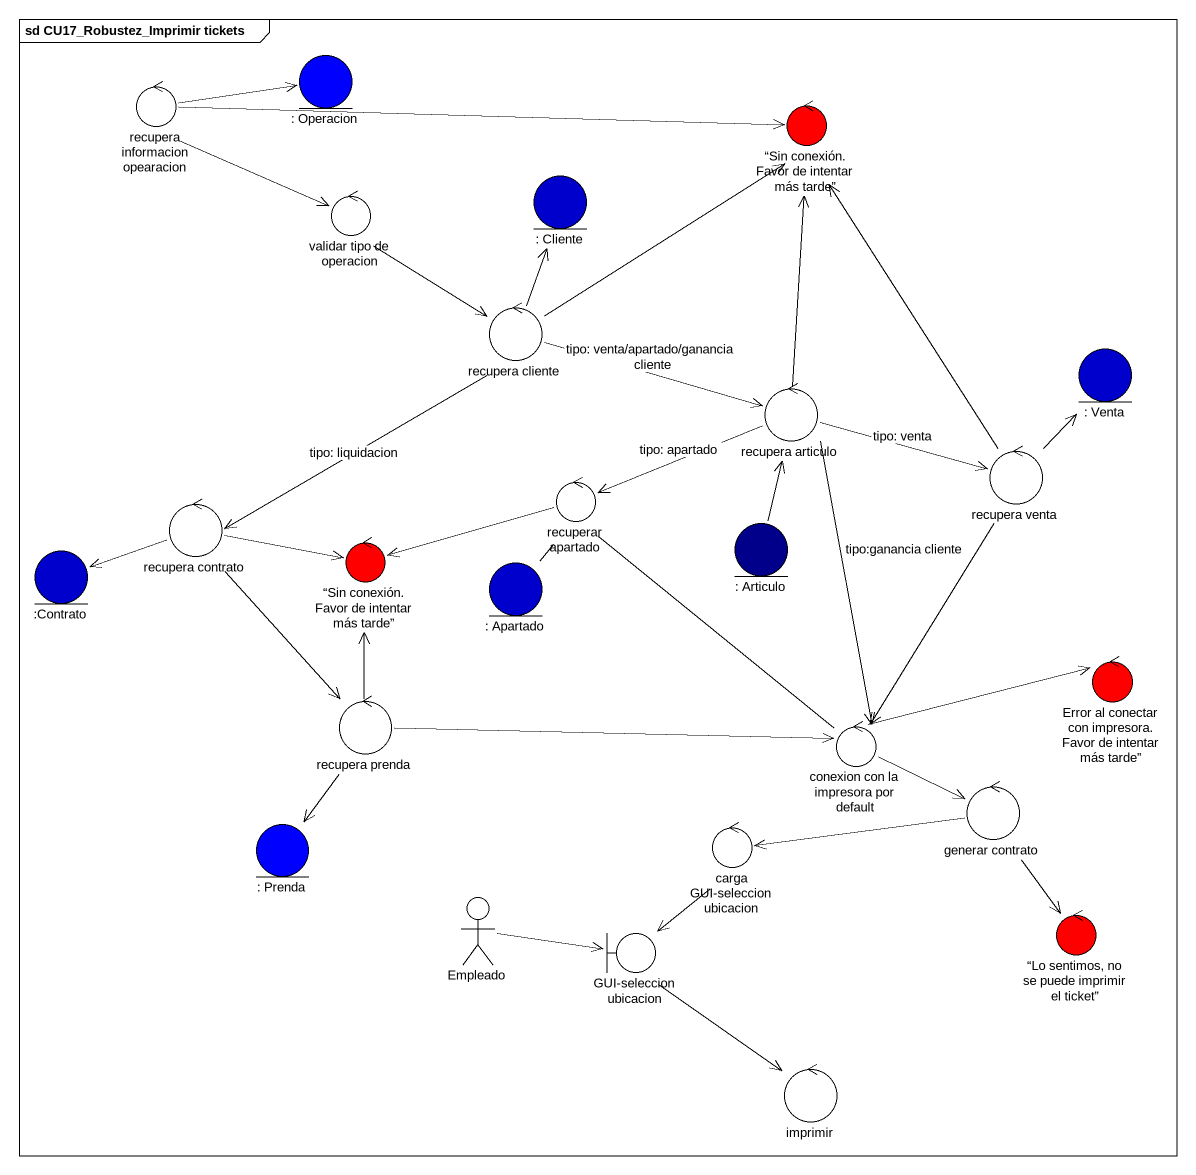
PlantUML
@startuml
mainframe sd CU17_Robustez_Imprimir tickets
entity ": Operacion" as Operacion #0000FF
control "recupera informacion opearacion" as recupera_informacion
control "“Sin conexión. Favor de intentar más tarde”" as Sin_conexión_Favor_de #FF0000
entity ": Cliente" as Cliente #0000CD
control "validar tipo de operacion" as validar_tipo_de_operacion
control "recupera cliente" as recupera_cliente
entity ": Venta" as Venta #0000CD
control "recupera articulo" as recupera_articulo
control "recupera venta" as recupera_venta
control "recupera contrato" as recupera_contrato
control "recuperar apartado" as recuperar_apartado
entity ":Contrato" as Contrato #0000CD
control "“Sin conexión. Favor de intentar más tarde”" as Sin_conexión_Favor_de_2 #FF0000
entity ": Apartado" as Apartado #0000CD
entity ": Articulo" as Articulo #00008B
control "Error al conectar con impresora. Favor de intentar más tarde”" as Error_al_conectar_con #FF0000
control "recupera prenda" as recupera_prenda
control "conexion con la impresora por default" as conexion_con_la_impresora
entity ": Prenda" as Prenda #0000FF
control "carga GUI-seleccion ubicacion" as carga_GUI_seleccion
control "generar contrato" as generar_contrato
actor Empleado
boundary "GUI-seleccion ubicacion" as GUI_seleccion_ubicacion
control "“Lo sentimos, no se puede imprimir el ticket”" as Lo_sentimos_no_se_puede #FF0000
control imprimir
recupera_informacion -right-> Operacion
recupera_informacion -right-> Sin_conexión_Favor_de
recupera_informacion -right-> validar_tipo_de_operacion
Cliente <-- recupera_cliente
validar_tipo_de_operacion --> recupera_cliente
recupera_cliente -up-> Sin_conexión_Favor_de
recupera_cliente -right-> recupera_articulo : tipo: venta/apartado/ganancia cliente
recupera_cliente --> recupera_contrato : tipo: liquidacion
Venta <-- recupera_venta
recupera_articulo -up-> Sin_conexión_Favor_de
recupera_articulo -right-> recupera_venta : tipo: venta
recupera_articulo -left-> recuperar_apartado : tipo: apartado
recupera_articulo --> conexion_con_la_impresora : tipo:ganancia cliente
recupera_venta -up-> Sin_conexión_Favor_de
recupera_venta --> conexion_con_la_impresora
recupera_contrato -right-> Sin_conexión_Favor_de_2
recupera_contrato --> recupera_prenda
recuperar_apartado -left-> Sin_conexión_Favor_de_2
recuperar_apartado -- conexion_con_la_impresora
Contrato <-right- recupera_contrato
Apartado -up- recuperar_apartado
Articulo -up-> recupera_articulo
recupera_prenda -up-> Sin_conexión_Favor_de_2
recupera_prenda -right-> conexion_con_la_impresora
conexion_con_la_impresora -right-> Error_al_conectar_con
conexion_con_la_impresora -right-> generar_contrato
Prenda <-up- recupera_prenda
carga_GUI_seleccion --> GUI_seleccion_ubicacion
generar_contrato -left-> carga_GUI_seleccion
generar_contrato --> Lo_sentimos_no_se_puede
Empleado -right-> GUI_seleccion_ubicacion
GUI_seleccion_ubicacion --> imprimir
@enduml
